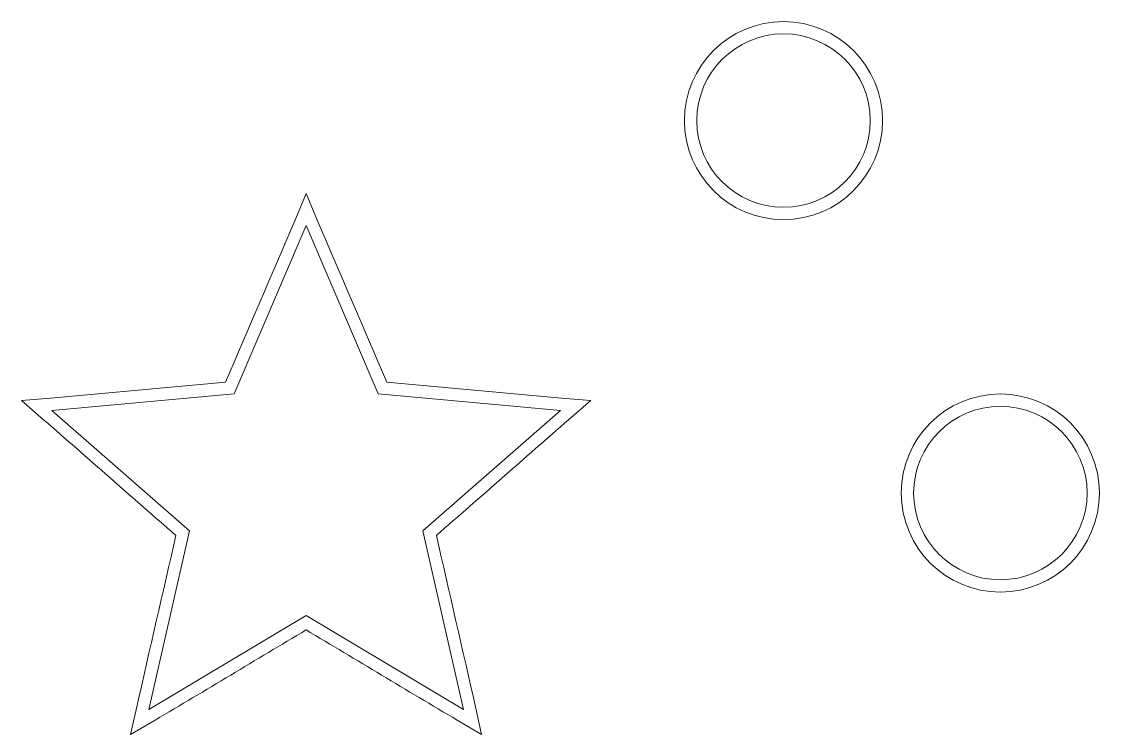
# Model space of a CAD drawing. Header units: centimetres. Extents: x -6.8 to 6.8, y -12 to 12.
# Drawn here: x -2.119 to -0.937, y 5.038 to 5.82 of the extents above; entities that cross this region are included whole.
import ezdxf

# ---------------------------------------------------------------- set-up
doc = ezdxf.new("R2010")
doc.units = ezdxf.units.CM
doc.header["$MEASUREMENT"] = 0
doc.layers.add('layer 1', color=7, linetype='Continuous')

msp = doc.modelspace()

# ---------------------------------------------------------------- linework, layer by layer
at = {"layer": 'layer 1', "color": 250, "lineweight": 9}
for points, knots in [([(-1.17487, 5.71106), (-1.17487, 5.6511), (-1.22348, 5.60249), (-1.28345, 5.60249), (-1.28345, 5.60249), (-1.3434, 5.60249), (-1.39202, 5.65111), (-1.39202, 5.71106), (-1.39202, 5.71106), (-1.39202, 5.77102), (-1.3434, 5.81965), (-1.28345, 5.81965), (-1.28345, 5.81965), (-1.2235, 5.81965), (-1.17487, 5.77102), (-1.17487, 5.71106)], [0, 0, 0, 0, 0.2, 0.2, 0.2, 0.2, 0.4, 0.4, 0.4, 0.4, 0.6, 0.6, 0.6, 0.6, 1, 1, 1, 1]), ([(-1.89493, 5.42427), (-1.8701, 5.4834), (-1.84419, 5.54219), (-1.81912, 5.60125), (-1.81912, 5.60125), (-1.81912, 5.60125), (-1.80666, 5.63102), (-1.80666, 5.63102), (-1.80666, 5.63102), (-1.80666, 5.63102), (-1.79422, 5.60128), (-1.79422, 5.60128), (-1.79422, 5.60128), (-1.76913, 5.54222), (-1.74321, 5.48341), (-1.71837, 5.42427), (-1.71837, 5.42427), (-1.65444, 5.41879), (-1.59055, 5.4125), (-1.52662, 5.40686), (-1.52662, 5.40686), (-1.52662, 5.40686), (-1.49474, 5.40416), (-1.49474, 5.40416), (-1.49474, 5.40416), (-1.49474, 5.40416), (-1.51892, 5.3832), (-1.51892, 5.3832), (-1.51892, 5.3832), (-1.56733, 5.34103), (-1.61543, 5.29845), (-1.66391, 5.25637), (-1.66391, 5.25637), (-1.64972, 5.19374), (-1.63517, 5.13118), (-1.62112, 5.06854), (-1.62112, 5.06854), (-1.62112, 5.06854), (-1.61431, 5.03815), (-1.61431, 5.03815), (-1.61431, 5.03815), (-1.61431, 5.03815), (-1.64115, 5.05394), (-1.64115, 5.05394), (-1.64115, 5.05394), (-1.6965, 5.0865), (-1.75145, 5.11989), (-1.80666, 5.15272), (-1.80666, 5.15272), (-1.86186, 5.11989), (-1.9168, 5.0865), (-1.97215, 5.05394), (-1.97215, 5.05394), (-1.97215, 5.05394), (-1.99899, 5.03815), (-1.99899, 5.03815), (-1.99899, 5.03815), (-1.99899, 5.03815), (-1.99218, 5.06854), (-1.99218, 5.06854), (-1.99218, 5.06854), (-1.97813, 5.13118), (-1.96358, 5.19374), (-1.9494, 5.25637), (-1.9494, 5.25637), (-1.99788, 5.29845), (-2.04597, 5.34103), (-2.09437, 5.3832), (-2.09437, 5.3832), (-2.09437, 5.3832), (-2.11855, 5.40416), (-2.11855, 5.40416), (-2.11855, 5.40416), (-2.11855, 5.40416), (-2.08669, 5.40686), (-2.08669, 5.40686), (-2.08669, 5.40686), (-2.02276, 5.4125), (-1.95885, 5.41879), (-1.89493, 5.42427)], [0, 0, 0, 0, 0.047619, 0.047619, 0.047619, 0.047619, 0.0952381, 0.0952381, 0.0952381, 0.0952381, 0.1428571, 0.1428571, 0.1428571, 0.1428571, 0.1904762, 0.1904762, 0.1904762, 0.1904762, 0.2380952, 0.2380952, 0.2380952, 0.2380952, 0.2857143, 0.2857143, 0.2857143, 0.2857143, 0.3333333, 0.3333333, 0.3333333, 0.3333333, 0.3809524, 0.3809524, 0.3809524, 0.3809524, 0.4285714, 0.4285714, 0.4285714, 0.4285714, 0.4761905, 0.4761905, 0.4761905, 0.4761905, 0.5238095, 0.5238095, 0.5238095, 0.5238095, 0.5714286, 0.5714286, 0.5714286, 0.5714286, 0.6190476, 0.6190476, 0.6190476, 0.6190476, 0.6666667, 0.6666667, 0.6666667, 0.6666667, 0.7142857, 0.7142857, 0.7142857, 0.7142857, 0.7619048, 0.7619048, 0.7619048, 0.7619048, 0.8095238, 0.8095238, 0.8095238, 0.8095238, 0.8571429, 0.8571429, 0.8571429, 0.8571429, 0.9047619, 0.9047619, 0.9047619, 0.9047619, 1, 1, 1, 1]), ([(-0.93719, 5.3028), (-0.93719, 5.24285), (-0.98582, 5.19422), (-1.04578, 5.19422), (-1.04578, 5.19422), (-1.10573, 5.19422), (-1.15435, 5.24285), (-1.15435, 5.3028), (-1.15435, 5.3028), (-1.15435, 5.36275), (-1.10573, 5.41137), (-1.04578, 5.41137), (-1.04578, 5.41137), (-0.98581, 5.41137), (-0.93719, 5.36277), (-0.93719, 5.3028)], [0, 0, 0, 0, 0.2, 0.2, 0.2, 0.2, 0.4, 0.4, 0.4, 0.4, 0.6, 0.6, 0.6, 0.6, 1, 1, 1, 1])]:
    msp.add_open_spline(points, degree=3, knots=knots, dxfattribs=at)
at = {"layer": 'layer 1', "lineweight": 9}
for points, knots in [([(-1.18837, 5.71106), (-1.18837, 5.76356), (-1.23094, 5.80614), (-1.28345, 5.80614), (-1.28345, 5.80614), (-1.33595, 5.80614), (-1.37851, 5.76356), (-1.37851, 5.71106), (-1.37851, 5.71106), (-1.37851, 5.65857), (-1.33596, 5.616), (-1.28345, 5.616), (-1.28345, 5.616), (-1.23094, 5.616), (-1.18837, 5.65856), (-1.18837, 5.71106)], [0, 0, 0, 0, 0.2, 0.2, 0.2, 0.2, 0.4, 0.4, 0.4, 0.4, 0.6, 0.6, 0.6, 0.6, 1, 1, 1, 1]), ([(-1.80666, 5.16843), (-1.80666, 5.16843), (-1.97899, 5.06558), (-1.97899, 5.06558), (-1.97899, 5.06558), (-1.97899, 5.06558), (-1.93444, 5.26127), (-1.93444, 5.26127), (-1.93444, 5.26127), (-1.93444, 5.26127), (-2.08551, 5.3934), (-2.08551, 5.3934), (-2.08551, 5.3934), (-2.08551, 5.3934), (-1.88563, 5.41151), (-1.88563, 5.41151), (-1.88563, 5.41151), (-1.88563, 5.41151), (-1.80666, 5.59601), (-1.80666, 5.59601), (-1.80666, 5.59601), (-1.80666, 5.59601), (-1.72766, 5.41151), (-1.72766, 5.41151), (-1.72766, 5.41151), (-1.72766, 5.41151), (-1.52778, 5.3934), (-1.52778, 5.3934), (-1.52778, 5.3934), (-1.52778, 5.3934), (-1.67887, 5.26127), (-1.67887, 5.26127), (-1.67887, 5.26127), (-1.67887, 5.26127), (-1.6343, 5.06558), (-1.6343, 5.06558), (-1.6343, 5.06558), (-1.6343, 5.06558), (-1.80666, 5.16843), (-1.80666, 5.16843)], [0, 0, 0, 0, 0.0909091, 0.0909091, 0.0909091, 0.0909091, 0.1818182, 0.1818182, 0.1818182, 0.1818182, 0.2727273, 0.2727273, 0.2727273, 0.2727273, 0.3636364, 0.3636364, 0.3636364, 0.3636364, 0.4545455, 0.4545455, 0.4545455, 0.4545455, 0.5454545, 0.5454545, 0.5454545, 0.5454545, 0.6363636, 0.6363636, 0.6363636, 0.6363636, 0.7272727, 0.7272727, 0.7272727, 0.7272727, 0.8181818, 0.8181818, 0.8181818, 0.8181818, 1, 1, 1, 1]), ([(-0.9507, 5.3028), (-0.9507, 5.35531), (-0.99325, 5.39786), (-1.04578, 5.39786), (-1.04578, 5.39786), (-1.09827, 5.39786), (-1.14084, 5.35531), (-1.14084, 5.3028), (-1.14084, 5.3028), (-1.14084, 5.25029), (-1.09827, 5.20772), (-1.04578, 5.20772), (-1.04578, 5.20772), (-0.99328, 5.20772), (-0.9507, 5.25029), (-0.9507, 5.3028)], [0, 0, 0, 0, 0.2, 0.2, 0.2, 0.2, 0.4, 0.4, 0.4, 0.4, 0.6, 0.6, 0.6, 0.6, 1, 1, 1, 1])]:
    msp.add_open_spline(points, degree=3, knots=knots, dxfattribs=at)

doc.saveas('drawing.dxf')
